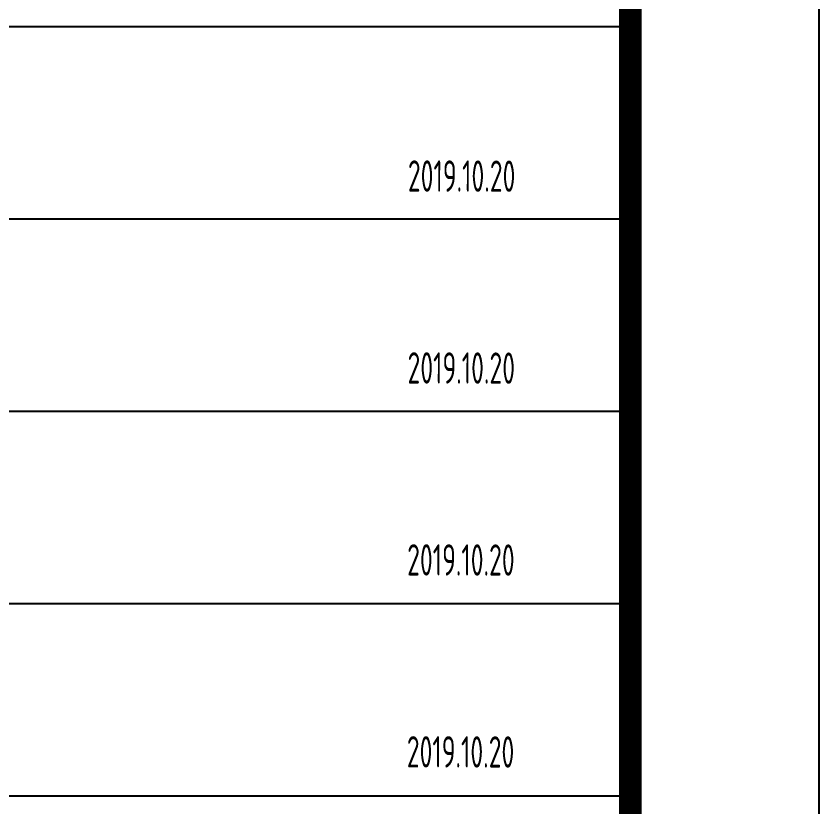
# Model space of a CAD drawing. Header units: millimetres. Extents: x -1048436 to -185795, y -983427 to 400387.
# Drawn here: x -453648 to -451519, y -684263 to -682165 of the extents above; entities that cross this region are included whole.
import ezdxf
from ezdxf.enums import TextEntityAlignment as Align

# ---------------------------------------------------------------- set-up
doc = ezdxf.new("R2010")
doc.units = ezdxf.units.MM
doc.header["$LTSCALE"] = 500
for name, color, linetype in [('2017_11-sheet-R$0$C-SHET-TTLB', 11, 'Continuous'), ('C-SHET-TTLB', 11, 'Continuous'), ('通-图框-文字', 4, 'Continuous')]:
    doc.layers.add(name, color=color, linetype=linetype)
doc.styles.add('ECADI', font='hzs.shx', dxfattribs={"width": 0.7, "bigfont": 'hztxt.shx'})
doc.styles.add('XD2008', font='xd-hzs.shx', dxfattribs={"width": 0.7, "bigfont": 'xd-hztxt.shx'})

# ---------------------------------------------------------------- blocks, each defined once
blk = doc.blocks.new('2017_11-sheet-R', base_point=(415, 5))
at = {"layer": '2017_11-sheet-R$0$C-SHET-TTLB'}
for p, q in [((340.021, 123.16), (415, 123.16)), ((340.021, 112.951), (415, 112.951)), ((340.021, 102.743), (415, 102.743)), ((340.021, 92.535), (415, 92.535)), ((340.021, 82.327), (415, 82.327))]:
    blk.add_line(p, q, dxfattribs=at)
blk = doc.blocks.new('集团图框A1')
at = {"layer": 'C-SHET-TTLB'}
blk.add_lwpolyline([(1090.849, -100.525), (1090.849, -694.525), (249.849, -694.525), (249.849, -100.525)], close=True, dxfattribs=at)
at = {"layer": 'C-SHET-TTLB', "const_width": 1.2}
blk.add_lwpolyline([(268.249, -110.525), (1080.849, -110.525), (1080.849, -684.525), (268.249, -684.525)], close=True, dxfattribs=at)
at = {"layer": 'C-SHET-TTLB'}
blk.add_blockref('2017_11-sheet-R', (1080.849, -684.525), dxfattribs=at)
at = {"color": 2, "style": 'ECADI', "width": 0.7}
for tag, p in [('序号1', (1009.725, -381.882)), ('记要1', (1037.918, -381.902)), ('日期1', (1073.262, -381.715)), ('日期2', (1073.262, -387.599)), ('序号2', (1009.725, -387.766)), ('记要2', (1037.918, -387.786)), ('序号3', (1009.725, -393.63)), ('日期3', (1073.262, -393.462)), ('记要3', (1037.918, -393.649)), ('序号4', (1009.725, -399.514)), ('记要4', (1037.918, -399.533)), ('日期4', (1073.262, -399.346)), ('合作设计单位', (1042.526, -542.753)), ('审定人', (1041.844, -561.744)), ('审核人', (1041.844, -571.229)), ('设计总负责人', (1041.844, -580.988)), ('专业负责人', (1041.844, -591.717)), ('校对人', (1041.844, -601.96)), ('设计人', (1041.844, -611.834)), ('建设单位上', (1044.38, -619.93)), ('建设单位中', (1044.38, -623.891)), ('建设单位下', (1044.38, -627.736)), ('项目名称上', (1044.351, -632.3)), ('项目名称中', (1044.351, -636.382)), ('项目名称下', (1044.351, -640.334)), ('子项', (1043.589, -646.934)), ('图名上', (1044.475, -653.59)), ('图名中', (1044.475, -657.496)), ('图名下', (1044.475, -661.62)), ('工程编号', (1027.104, -667.578)), ('阶段', (1063.924, -667.607)), ('比例', (1025.965, -674.192)), ('专业', (1063.722, -673.974)), ('日期', (1026.104, -680.734)), ('图别、图号', (1066.046, -680.837))]:
    blk.add_attdef(tag, text='', height=3.5, dxfattribs=at).set_placement(p, align=Align.MIDDLE)
blk = doc.blocks.new('A1')
blk.add_blockref('集团图框A1', (-609654.507, -640037.88))
at = {"layer": '通-图框-文字', "style": 'XD2008', "width": 0.7}
for p in [(-608585.455, -640612.183), (-608585.474, -640622.367), (-608585.494, -640632.551), (-608585.513, -640642.736)]:
    blk.add_text('2019.10.20', height=1.6628, rotation=359.8904, dxfattribs=at).set_placement(p, align=Align.MIDDLE_LEFT)

msp = doc.modelspace()

# ---------------------------------------------------------------- block references
at = {"xscale": 50, "yscale": 50, "zscale": 50}
msp.add_blockref('A1', (29976664, 31348020.2), dxfattribs=at)

doc.saveas('drawing.dxf')
